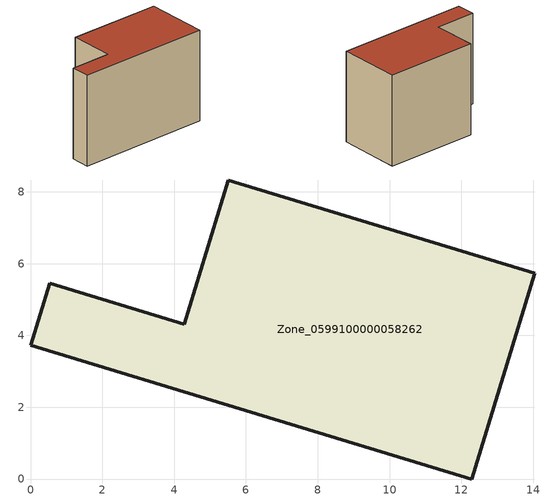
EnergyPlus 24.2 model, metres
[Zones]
Zone_0599100000058262
 floor ground (C_G): 12.29,0 0,3.73 0.53,5.45 4.28,4.31 5.51,8.33 14.05,5.73 z0
 wall outside (C_F): 12.29,0 14.05,5.73 5.51,8.33 4.28,4.31 0.53,5.45 0,3.73 12.29,0 z0:8.7
 roof outside (C_R): 0,3.73 12.29,0 14.05,5.73 5.51,8.33 4.28,4.31 0.53,5.45 z8.7
[BUILDING]
Pand.0599100000058262: North Axis=0; Terrain=City; Loads Convergence Tolerance Value=0.04; Temperature Convergence Tolerance Value=0.4; Solar Distribution=FullExterior; Maximum Number of Warmup Days=25; Minimum Number of Warmup Days=1
[Site:Location]
Rotterdam.The.Hague.AP_ZH_NLD Design_Conditions: Latitude=51.96; Longitude=4.45; Time Zone=1; Elevation=-4.5
[SITE:GROUNDTEMPERATURE:BUILDINGSURFACE]
18, 18, 18, 18, 18, 18, 18, 18, 18, 18, 18, 18
[MATERIAL] Thermal Absorptance=0.9; Solar Absorptance=0.7; Visible Absorptance=0.7
Name | Roughness | Thickness | Conductivity | Density | Specific Heat
G.TI.1975-1991 | MediumSmooth | 0.15 | 0.288461 | 540 | 1210
F.TI.1975-1991 | Rough | 0.3 | 0.230769 | 1920 | 840
R.TI.1975-1991 | MediumRough | 0.2 | 0.153846 | 1500 | 1000
[CONSTRUCTION]
C_G: G.TI.1975-1991
C_F: F.TI.1975-1991
C_R: R.TI.1975-1991
[ZONE]
Zone_0599100000058262: Type=1; Multiplier=1; Ceiling Height=Autocalculate; Volume=Autocalculate; Floor Area=autocalculate; Part of Total Floor Area=Yes
[ZONEINFILTRATION:DESIGNFLOWRATE]
Infil_Zone_0599100000058262: Zone or ZoneList or Space or SpaceList=Zone_0599100000058262; Schedule=AlwaysOn; Design Flow Rate Calculation Method=Flow/Area; Flow Rate per Floor Area=0.003; Constant Term Coefficient=1; Temperature Term Coefficient=0; Velocity Term Coefficient=0; Velocity Squared Term Coefficient=0
[HVACTEMPLATE:ZONE:IDEALLOADSAIRSYSTEM]
Zone_0599100000058262: Maximum Heating Supply Air Temperature=50; Minimum Cooling Supply Air Temperature=13; Maximum Heating Supply Air Humidity Ratio=0.0156; Minimum Cooling Supply Air Humidity Ratio=0.0077; Heating Limit=NoLimit; Cooling Limit=NoLimit; Dehumidification Control Type=ConstantSensibleHeatRatio; Cooling Sensible Heat Ratio=0.7; Dehumidification Setpoint=60; Humidification Control Type=None; Humidification Setpoint=30; Outdoor Air Method=None; Outdoor Air Flow Rate per Person=0.00944; Outdoor Air Flow Rate per Zone Floor Area=0; Outdoor Air Flow Rate per Zone=0; Demand Controlled Ventilation Type=None; Outdoor Air Economizer Type=NoEconomizer; Heat Recovery Type=None; Sensible Heat Recovery Effectiveness=0.7; Latent Heat Recovery Effectiveness=0.65
[ZONECONTROL:THERMOSTAT]
ThermostatControl_Zone_0599100000058262: Zone or ZoneList=Zone_0599100000058262; Control Type Schedule=DualSetpointControlType; Control 1=Thermostat_Zone_0599100000058262; Temperature Difference Between Cutout And Setpoint=0
[THERMOSTATSETPOINT:DUALSETPOINT]
Thermostat_Zone_0599100000058262: Heating Setpoint Temperature Schedule=HeatingSetpoint_Zone_0599100000058262; Cooling Setpoint Temperature Schedule=CoolingSetpoint_Zone_0599100000058262
[SCHEDULE:COMPACT]
HeatingSetpoint_Zone_0599100000058262: Through: 12/31, For: AllDays, Until: 24:00, 21
CoolingSetpoint_Zone_0599100000058262: Through: 12/31, For: AllDays, Until: 24:00, 24
DualSetpointControlType: Through: 12/31, For: AllDays, Until: 24:00, 4
AlwaysOn: Through: 12/31, For: AllDays, Until: 24:00, 1
